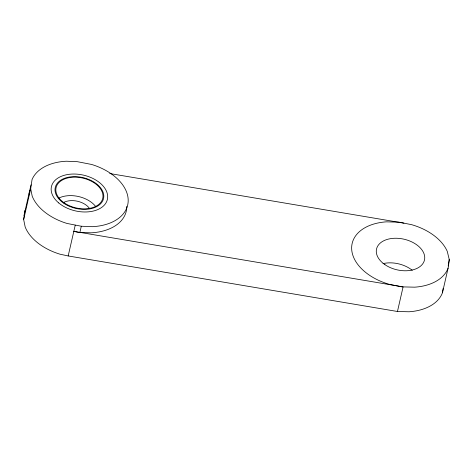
<?xml version="1.0" encoding="UTF-8"?>
<svg xmlns="http://www.w3.org/2000/svg" width="473" height="473" viewBox="0 0 473 473"><rect width="100%" height="100%" fill="white"/><g stroke="black" fill="none" stroke-linecap="round" stroke-linejoin="round"><path stroke-width="0.71" d="M448.091 268.15A49.6 31.685 12.9 0 1 414.667 287.176L402.08 286.869L389.385 284.356A49.6 31.685 12.9 0 1 351.67 249.064A49.6 31.685 12.9 0 1 386.352 221.849L398.94 222.162L411.634 224.675A49.6 31.685 12.9 0 1 447.281 251.405L449.35 259.961L448.091 268.15L442.456 292.746A49.6 31.685 12.9 0 1 409.033 311.772L397.456 311.488L68.183 255.952L59.994 254.196A49.6 31.685 12.9 0 1 25.187 227.005L23.65 219.537L24.998 210.331M30.692 188.798L32.04 179.586A49.6 31.685 12.9 0 1 66.338 161.228L77.365 161.683L91.626 164.462A49.6 31.685 12.9 0 1 128.195 200.209A49.6 31.685 12.9 0 1 92.324 226.685L81.297 226.236L67.03 223.451A49.6 31.685 12.9 0 1 32.229 196.26L30.692 188.798L23.65 219.537M449.184 259.275L448.215 265.974M442.456 292.746L443.118 288.471M23.981 215.587L31.023 184.842M68.183 255.952L75.225 225.207M79.89 232.385L81.297 226.236M397.456 311.488L403.091 286.892L73.818 231.356L78.282 232.314L90.917 232.834A49.6 31.685 12.9 0 0 126.788 206.358M109.689 173.52L403.901 223.144M383.029 263.621A24.596 15.71 12.9 0 1 412.231 270.278M63.252 202.704A16.395 10.471 12.9 0 1 89.628 208.599M58.634 198.193A23.946 15.296 12.9 0 1 95.706 206.518M29.616 190.991L29.285 194.947L29.06 193.859L29.616 190.991M384.898 264.638A24.596 15.71 12.9 0 0 424.364 260.481A24.596 15.71 12.9 0 0 392.271 238.422A24.596 15.71 12.9 0 0 384.898 264.638M58.711 202.929A28.693 18.329 12.9 0 0 106.431 202.06A28.693 18.329 12.9 0 0 73.09 174.034A28.693 18.329 12.9 0 0 58.711 202.929M63.347 202.964A24.773 15.822 12.9 0 0 103.351 199.293A24.773 15.822 12.9 0 0 71.535 176.76A24.773 15.822 12.9 0 0 63.347 202.964M63.885 202.633A23.946 15.296 12.9 0 0 102.552 199.086A23.946 15.296 12.9 0 0 71.795 177.298A23.946 15.296 12.9 0 0 63.885 202.633"/></g></svg>
